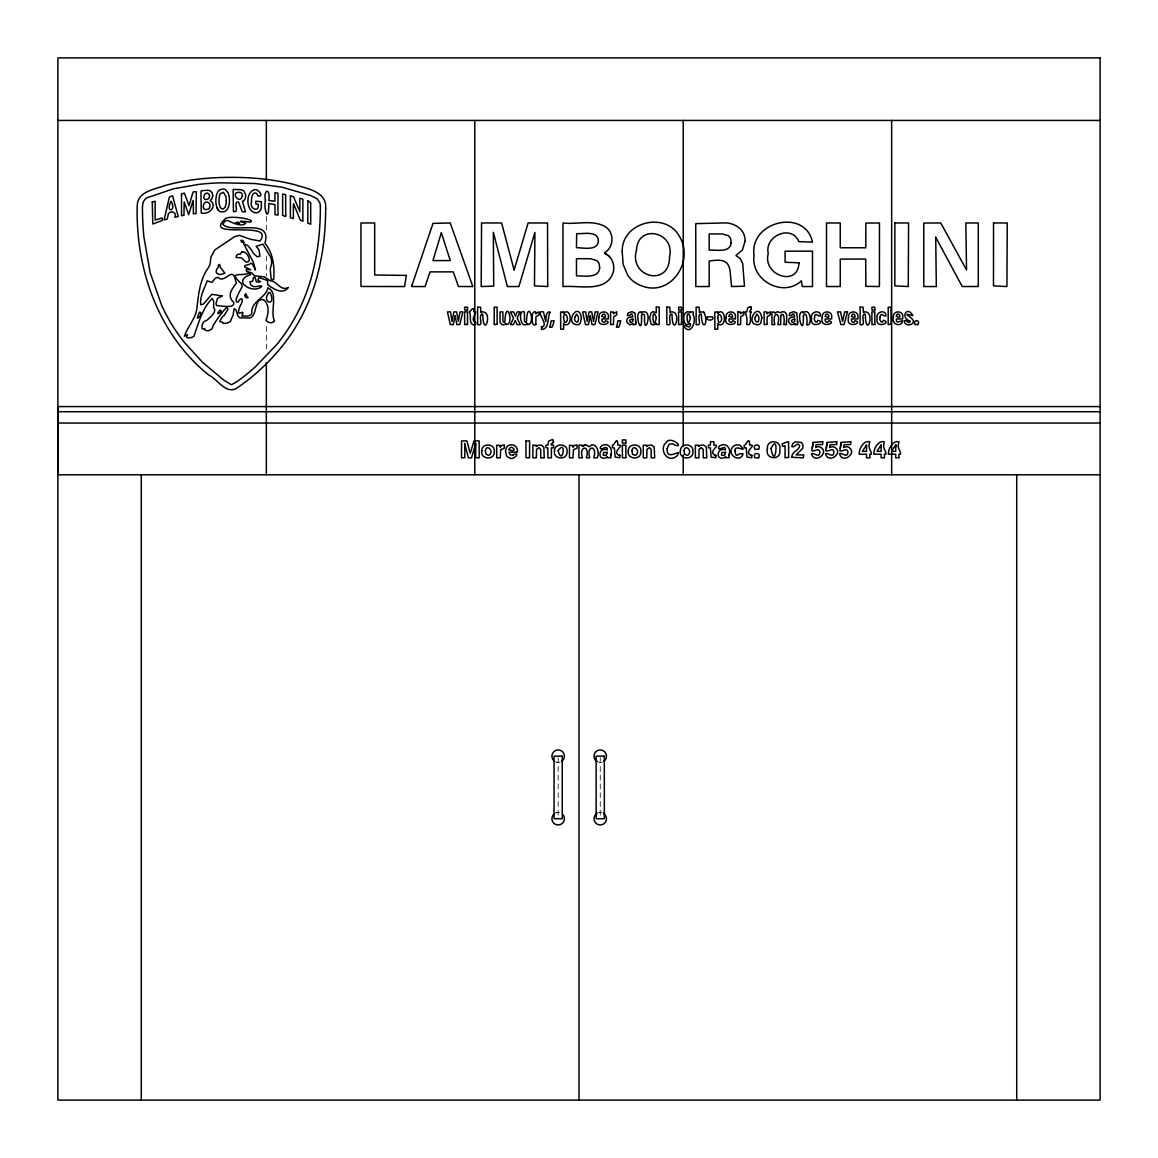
<?xml version="1.0" encoding="UTF-8"?>
<svg xmlns="http://www.w3.org/2000/svg" width="1158" height="1158" viewBox="0 0 1158 1158"><rect width="100%" height="100%" fill="white"/><g stroke="black" fill="none" stroke-linecap="round" stroke-linejoin="round"><path stroke-width="0.75" stroke-dasharray="5 3.75" d="M556.622 812.641L558.257 812.453M600.336 812.453L598.715 812.641A6.253 6.253 0 0 1 601.957 812.684M600.64 762.413L599.019 762.311A6.253 6.253 0 0 0 602.247 762.094M556.926 762.311L558.561 762.413M600.249 757.723L600.249 817.143M558.156 757.723L558.156 817.143M266.34 216.257L266.34 230.717M266.34 256.019L266.34 275.908M266.34 326.527L266.34 351.844M560.154 762.094A6.253 6.253 0 0 1 555.377 761.776M555.116 813.249A6.253 6.253 0 0 1 559.864 812.684"/><path stroke-width="1.5" d="M866.502 446.843L866.502 451.359L862.348 451.359L866.56 444.846A32.337 32.337 0 0 0 866.502 446.395L866.502 446.843A38.113 38.113 0 0 1 866.502 446.395M881.108 446.843L881.108 451.359L876.953 451.359L881.166 444.846A32.337 32.337 0 0 0 881.122 446.395L881.108 446.843A38.113 38.113 0 0 1 881.151 445.208M895.713 446.843L895.713 451.359L891.559 451.359L895.771 444.846A38.113 38.113 0 0 0 895.713 446.843L895.713 446.395A32.337 32.337 0 0 1 895.771 444.846M217.82 313.398L219.817 310.083L221.135 310.662A10.726 10.726 0 0 1 220.657 312.414L217.82 313.659M475.779 443.456L475.663 457.656L479.18 457.844L479.137 440.909L473.969 440.909L470.249 453.4L466.92 440.909L461.579 440.909L461.477 457.844L464.807 457.728L464.807 451.779A192.228 192.228 0 0 0 464.749 447.075L464.59 443.413L468.454 457.844L471.523 457.844L475.735 443.456M218.413 265.674L218.37 266.731A2.113 2.113 0 0 1 217.965 267.802L217.632 268.149A9.467 9.467 0 0 0 216.517 269.582L216.126 271.739A3.228 3.228 0 0 0 217.241 273.592L218.616 274.214A11.479 11.479 0 0 0 221.019 274.432L224.927 273.274A7.281 7.281 0 0 0 224.522 272.723L220.353 267.252A6.948 6.948 0 0 1 219.991 265.312L219.151 264.444A2.186 2.186 0 0 0 218.471 265.443M813.09 442.428L812.916 443.746A191.258 191.258 0 0 1 812.236 448.305L811.801 450.751C814.392 452.185 819.575 446.67 819.922 452.431C819.401 458.539 814.291 452.59 811.483 453.603C814.378 465.125 830.952 451.866 819.806 446.916A6.456 6.456 0 0 0 817.345 446.858L815.753 447.48L816.043 444.686L822.527 444.556L822.947 441.69L813.09 442.428A191.171 191.171 0 0 1 812.467 446.8L812.236 448.305M827.116 442.428L826.928 443.746A191.258 191.258 0 0 1 826.247 448.305L825.813 450.751C828.404 452.185 833.586 446.67 833.934 452.431C833.427 458.539 828.317 452.59 825.495 453.603C828.39 465.125 844.978 451.866 833.832 446.916A6.456 6.456 0 0 0 831.372 446.858L829.606 447.524L830.054 444.686L836.539 444.556L836.973 441.69L827.116 442.428A191.171 191.171 0 0 1 826.494 446.8L826.247 448.305M841.128 442.428L840.954 443.746A191.258 191.258 0 0 1 840.274 448.305L839.825 450.751C842.416 452.185 847.613 446.67 847.96 452.431C847.439 458.539 842.329 452.59 839.521 453.603C842.416 465.125 858.99 451.866 847.844 446.916A6.456 6.456 0 0 0 845.383 446.858L843.617 447.524L844.066 444.686L850.565 444.556L850.985 441.69L841.128 442.428A191.171 191.171 0 0 1 840.505 446.8L840.274 448.305M455.137 315.902L453.183 324.602L450.332 324.602L447.451 311.893L450.549 311.893L451.996 321.446L453.936 311.893L456.57 311.893L458.38 321.417L459.958 311.893L462.867 311.893L459.769 324.544L456.86 324.602L455.152 315.902M590.291 315.902L588.351 324.602L585.499 324.602L582.604 311.893L585.702 311.893L587.164 321.446L589.104 311.893L591.724 311.893L593.533 321.417L595.125 311.893L598.035 311.893L594.937 324.544L592.028 324.602L590.319 315.902M171.008 201.42C164.783 213.362 177.029 211.682 171.181 201.449M514.166 269.901L528.106 222.973L547.531 222.973L547.72 286.547L534.475 285.881L534.909 232.512L518.914 286.547L507.392 286.547L493.337 232.338L493.713 286.142L481.192 286.547L481.554 222.973L501.617 222.973L514.065 269.901M200.739 314.687L200.884 313.543A2.359 2.359 0 0 0 200.522 312.414L199.596 312.168A8.453 8.453 0 0 0 199.321 312.602L197.439 317.379A1.824 1.824 0 0 0 197.468 318.262L199.639 316.612A5.674 5.674 0 0 0 200.768 314.701M515.426 315.83L517.25 311.893L520.231 311.893L517.061 317.9L520.289 324.602L517.047 324.602L515.324 320.505L513.428 324.602L510.417 324.602L513.544 318.247L510.432 311.893L513.631 311.893L515.397 315.83M268.526 292.844L268.54 292.8A36.477 36.477 0 0 1 267.932 294.089C262.2 302.889 276.096 306.696 270.494 293.481A7.469 7.469 0 0 0 270.031 292.583L268.699 292.496M541.365 326.831L541.394 326.788A8.12 8.12 0 0 0 542.205 326.831C549.63 324.964 533.737 309.895 543.507 311.893C548.617 334.648 542.465 309.533 550.368 312.153C546.967 316.322 549.775 328.496 542.451 329.364A6.63 6.63 0 0 1 541.452 329.277L541.481 326.802A8.526 8.526 0 0 0 542.393 326.846M563.628 313.167C571.14 306.291 573.34 327.584 564.438 324.486A2.113 2.113 0 0 1 563.599 323.618L563.599 329.176L560.675 329.19L560.646 312.009L563.497 312.081A11.797 11.797 0 0 1 563.555 313.167L563.628 313.167A10.871 10.871 0 0 0 563.483 311.951M717.786 313.167C725.299 306.291 727.514 327.584 718.611 324.486A2.113 2.113 0 0 1 717.772 323.618L717.772 329.176L714.833 329.19L714.819 312.009L717.656 312.081A11.797 11.797 0 0 1 717.728 313.167L717.786 313.167A10.871 10.871 0 0 0 717.642 311.951M513.428 454.602C521.288 451.388 513.53 461.029 509.288 457.815A5.197 5.197 0 0 1 506.538 455.687L505.453 451.027L506.538 447.335A5.197 5.197 0 0 1 509.303 445.179C513.399 443.514 518.002 446.945 517.409 451.345A8.367 8.367 0 0 1 517.38 452.127L508.984 452.242L510.36 455.094L513.428 454.602A1.621 1.621 0 0 1 512.748 455.181M582.85 446.091L582.402 446.322A19.498 19.498 0 0 0 582.315 445.367L578.913 445.135L578.942 457.844L582.416 457.844C578.493 445.208 590.508 444.469 586.353 457.844L589.798 457.844C585.745 445.179 597.962 444.455 593.736 457.844L597.166 457.844C600.336 452.517 595.603 440.098 589.234 446.771L585.948 444.831L582.85 446.091A3.764 3.764 0 0 1 584.935 444.933M725.473 456.773L725.603 456.657A6.412 6.412 0 0 0 725.704 457.598L729.135 457.815L729.033 456.759A42.846 42.846 0 0 1 728.975 455.094C731.567 448.971 726.631 442.182 720.305 445.541A3.72 3.72 0 0 0 718.525 447.61C718.278 451.982 725.921 443.717 725.53 449.912C716.541 446.525 715.297 461.231 724.488 457.627A2.895 2.895 0 0 0 725.473 456.773A6.818 6.818 0 0 0 725.675 457.41L725.704 457.598M242.775 201.26L243.325 200.942A4.603 4.603 0 0 0 244.627 199.654L245.178 198.539A7.947 7.947 0 0 0 245.626 196.411A8.96 8.96 0 0 0 245.539 194.356L243.788 190.969L241.573 189.724L233.134 189.42L233.424 211.567C240.169 213.304 232.396 200.971 238.534 201.999L242.225 211.798L245.482 211.798L242.485 201.405M243.759 242.543L241.805 242.268A26.185 26.185 0 0 1 241.371 241.501C239.431 238.982 244.092 240.357 243.86 242.413M737.617 311.922L740.425 311.965A21.336 21.336 0 0 1 740.469 313.818L743.812 311.719L743.812 314.918L740.715 316.67L740.57 324.602L737.733 324.602L737.993 311.893M474.664 324.732L475.634 324.428L475.576 322.373A4.429 4.429 0 0 1 474.809 322.402C470.915 319.666 475.301 314.267 475.822 311.98L473.868 311.893C473.883 304.54 470.93 311.473 469.265 311.893C472.015 314.672 467.673 325.051 474.664 324.732A8.265 8.265 0 0 1 473.839 324.776M241.819 251.952L240.155 254.427A16.053 16.053 0 0 1 239.749 254.297L238.794 254.195A3.185 3.185 0 0 0 237.39 254.586L236.16 256.179A1.563 1.563 0 0 0 236.565 257.539L241.081 257.771A1.65 1.65 0 0 1 242.109 258.495L245.264 261.476A5.283 5.283 0 0 1 245.974 261.94C252.661 263.373 247.696 251.344 242.847 251.966A5.515 5.515 0 0 0 241.819 251.952M619.834 455.369L619.95 457.801L615.159 457.135L614.377 447.9L612.495 447.784L612.423 445.135C614.493 445.96 617.373 434.626 617.894 445.135C626.362 444.527 610.946 451.562 619.11 455.384A8.135 8.135 0 0 0 619.834 455.369A7.397 7.397 0 0 1 619.11 455.384M716.049 455.398L715.847 455.369A8.135 8.135 0 0 1 715.123 455.384C706.945 451.562 722.375 444.513 713.907 445.135L713.907 441.705L710.447 441.69L710.375 445.135L708.421 445.135L708.421 447.77L710.39 447.9L711.171 457.135L715.962 457.801L716.049 455.398A7.397 7.397 0 0 1 715.123 455.384M751.817 455.355L751.687 455.369A8.135 8.135 0 0 1 750.963 455.384C742.785 451.562 758.215 444.513 749.747 445.135C749.226 434.626 746.331 445.96 744.261 445.135L744.261 447.77L746.23 447.9L747.011 457.135L751.803 457.801L751.817 455.355A7.397 7.397 0 0 1 750.963 455.384M750.239 307L747.822 307.666L746.649 311.893L745.187 311.893C746.201 315.598 747.807 318.768 746.649 324.602C753.409 326.18 748.386 314.556 751.397 311.893L749.602 311.893L750.688 309.519A3.228 3.228 0 0 1 751.339 309.591L751.079 307.073A5.66 5.66 0 0 0 750.239 307A5.341 5.341 0 0 1 751.238 307.116M57.9 120.432L1100.1 120.432M935.736 237.216L962.211 286.547L978.293 286.475L978.293 222.973L965.844 222.973L966.525 269.93L940.745 222.973L923.78 223.06L923.78 286.547L936.315 286.547L935.722 237.216M633.151 324.602L635.8 324.558L635.713 322.532A33.35 33.35 0 0 1 635.713 321.49L635.033 312.993L631.892 311.676L628.07 312.993L627.289 315.541L629.966 315.541L630.473 314.209L632.036 313.977L632.818 316.901A8.714 8.714 0 0 0 632.138 316.872L628.62 317.596A3.561 3.561 0 0 0 626.941 319.753A5.023 5.023 0 0 0 626.941 322.358L629.735 324.805L633.021 323.661A7.903 7.903 0 0 0 633.122 324.515L633.151 324.602A7.455 7.455 0 0 1 633.021 323.661M794.981 324.602L797.63 324.558L797.544 322.532A33.35 33.35 0 0 1 797.529 321.49L796.863 312.993L793.708 311.676L789.886 312.993L789.119 315.541L791.797 315.541L792.304 314.209L793.852 313.977L794.649 316.901A8.714 8.714 0 0 0 793.968 316.872L790.451 317.596A3.561 3.561 0 0 0 788.757 319.753A5.023 5.023 0 0 0 788.757 322.358L791.551 324.805L794.851 323.661A7.903 7.903 0 0 0 794.953 324.515L794.981 324.602A7.455 7.455 0 0 1 794.851 323.661M1100.1 406.588L57.9 406.588L57.9 474.78L1100.1 474.78M57.9 411.727L1100.1 411.727M57.9 423.032L1100.1 423.032M703.746 312.153L700.387 311.922A2.591 2.591 0 0 0 699.461 312.573L699.07 307.159L696.132 307.159L696.132 324.573C702.906 326.469 696.551 316.93 700.083 314.252A2.07 2.07 0 0 1 701.299 314.252C702.009 333.62 709.333 322.532 703.746 312.153L704.571 313.094M604.765 253.414C612.162 256.54 615.434 265.529 612.987 272.97C605.981 292.829 579.058 285.288 563.859 286.547L562.976 286.489L562.976 222.973C577.133 224.797 593.837 218.92 606.56 227.547A14.345 14.345 0 0 1 611.482 235.378C613.031 241.819 610.628 249.506 604.519 252.69L604.765 253.414A15.951 15.951 0 0 1 609.673 256.902M218.312 210.119L218.934 210.742A5.225 5.225 0 0 0 221.25 211.871C229.226 212.884 230.138 202.274 229.154 196.628A15.358 15.358 0 0 0 227.909 192.503L225.694 189.825A5.283 5.283 0 0 0 223.161 189L220.063 189.695A5.472 5.472 0 0 0 218.515 190.911L217.414 192.706A18.571 18.571 0 0 0 215.909 199.639L215.895 202.042A16.965 16.965 0 0 0 216.966 207.644L218.312 210.119L216.98 207.644M527.585 324.501C536.661 324.978 527.339 296.187 526.427 322.199A2.099 2.099 0 0 1 525.283 322.257L524.444 320.998L524.415 311.907C518.726 309.2 519.87 323.386 523.821 324.747A4.878 4.878 0 0 0 525.515 324.747L527.498 323.589A15.604 15.604 0 0 0 527.541 324.153L527.585 324.501A11.522 11.522 0 0 1 527.498 323.589M506.032 324.501C515.107 324.978 505.785 296.187 504.874 322.199A2.099 2.099 0 0 1 503.73 322.257L502.89 320.998L502.861 311.907L500.024 311.893L500.068 322.46L502.268 324.747A4.878 4.878 0 0 0 503.962 324.747L505.945 323.589A15.604 15.604 0 0 0 505.988 324.153L506.032 324.501A11.522 11.522 0 0 1 505.945 323.589M607.458 457.598L610.888 457.815L610.787 456.759A42.846 42.846 0 0 1 610.715 455.094C613.32 448.971 608.37 442.182 602.059 445.541A3.72 3.72 0 0 0 600.278 447.61C600.018 451.982 607.675 443.717 607.284 449.912C598.295 446.525 597.05 461.231 606.227 457.627A2.895 2.895 0 0 0 607.226 456.773L607.357 456.657A6.412 6.412 0 0 0 607.458 457.598L607.429 457.41A6.818 6.818 0 0 1 607.357 456.831M698.795 445.396L695.365 445.135L695.393 457.844L698.867 457.844L699.041 449.333L701.372 447.683L703.21 449.376L703.268 457.83L706.785 457.83L706.308 447.147L703.731 444.976L700.098 445.468A3.46 3.46 0 0 0 699.07 446.452L698.867 446.337A22.089 22.089 0 0 0 698.824 445.613L698.795 445.396A18.542 18.542 0 0 1 698.867 446.337M646.7 445.396L643.269 445.135L643.298 457.844L646.772 457.844L646.96 449.333L649.291 447.683L651.129 449.376L651.172 457.83L654.69 457.83L654.212 447.147L651.636 444.976L648.002 445.468A3.46 3.46 0 0 0 646.975 446.452L646.772 446.337A22.089 22.089 0 0 0 646.729 445.613L646.7 445.396A18.542 18.542 0 0 1 646.772 446.337M536.284 445.396L532.854 445.135L532.883 457.844L536.357 457.844L536.545 449.333L538.861 447.683L540.699 449.376L540.757 457.83L544.274 457.83L543.797 447.147L541.22 444.976L537.587 445.468A3.46 3.46 0 0 0 536.559 446.452L536.357 446.337A22.103 22.103 0 0 0 536.313 445.613L536.284 445.396A18.557 18.557 0 0 1 536.357 446.337M572.964 446.337A36.028 36.028 0 0 0 572.935 445.7L569.447 445.179L569.461 447.668M500.184 445.439L496.71 445.179L496.724 457.83L500.242 457.844L500.719 449.695L504.323 448.146L504.323 444.889L502.007 445.367A3.735 3.735 0 0 0 500.401 447.017L500.242 447.277A33.264 33.264 0 0 0 500.184 445.439L500.198 445.7M1016.724 474.78L1016.724 1100.1M891.66 120.432L891.66 474.78M683.22 120.432L683.22 445.859M683.22 454.891L683.22 474.78M579 474.78L579 1100.1M569.461 448.58L569.461 457.83L572.978 457.844L573.456 449.695L577.06 448.146L577.06 444.889L574.744 445.367A3.735 3.735 0 0 0 573.138 447.017L572.978 447.277A33.264 33.264 0 0 0 572.921 445.439M474.78 120.432L474.78 474.78M266.34 120.432L266.34 180.098M266.34 362.686L266.34 474.78M141.276 474.78L141.276 1100.1M597.47 761.776A6.253 6.253 0 0 1 595.212 752.468A6.253 6.253 0 0 1 604.765 751.86A6.253 6.253 0 0 1 603.709 761.385M603.448 813.336A6.253 6.253 0 0 1 604.968 822.802A6.253 6.253 0 0 1 595.4 822.658A6.253 6.253 0 0 1 597.195 813.249M554.031 760.864A6.253 6.253 0 0 1 553.842 751.658A6.253 6.253 0 0 1 563.034 752.266A6.253 6.253 0 0 1 561.63 761.385M562.643 814.349A6.253 6.253 0 0 1 562.513 823.193A6.253 6.253 0 0 1 553.669 823.063A6.253 6.253 0 0 1 553.799 814.219M475.576 322.373A2.779 2.779 0 0 1 475.142 322.402M635.728 322.966A41.022 41.022 0 0 1 635.713 321.49M797.558 322.966A41.022 41.022 0 0 1 797.529 321.49M500.198 445.7A36.028 36.028 0 0 1 500.227 446.337M582.315 445.367A17.906 17.906 0 0 1 582.402 446.322M610.729 455.659A37.201 37.201 0 0 1 610.715 454.269M728.99 455.659A37.201 37.201 0 0 1 728.961 454.269M193.357 205.009L193.372 213.868L196.064 213.506L196.339 191.808L193.487 191.765L192.85 192.677L189.029 205.603L184.412 193.169L181.502 193.777L181.502 215.735L183.963 215.272L184.194 201.912L188.653 214.722L193.125 200.406L193.357 205.009M261.404 205.067L261.346 207.629A7.237 7.237 0 0 1 260.709 209.815L259.088 211.784A5.37 5.37 0 0 1 255.107 212.768C245.974 210.742 245.438 192.981 253.848 189.883C257.945 187.813 264.748 197.425 257.945 195.977A23.001 23.001 0 0 0 257.742 195.441L256.627 193.56A2.461 2.461 0 0 0 253.544 193.502L252.705 194.515A5.168 5.168 0 0 0 252.299 195.441A18.571 18.571 0 0 0 251.489 202.172C249.231 209.12 259.624 212.782 258.234 204.373L255.773 203.822L255.773 201.217L261.346 201.68L261.404 205.067M265.471 200.16C263.199 208.628 268.859 224.869 268.801 203.518L274.967 204.633L274.996 214.621L277.963 215.142L277.963 193.299L274.982 192.561L274.909 201.13L268.815 200.493C270.625 186.988 263.054 189.695 265.471 200.16M266.239 319.955L266.239 320.592C268.67 323.415 272.376 323.328 274.504 321.055C269.713 310.981 278.89 293.061 267.932 287.749C265.819 298.489 250.475 301.008 251.836 313.514C249.867 317.278 245.134 315.714 241.79 316.047C246.451 305.886 233.93 321.519 240.299 305.625C244.077 300.023 241.921 295.261 237.969 302.238C232.497 302.093 240.56 290.441 242.123 286.619A4.719 4.719 0 0 0 241.153 283.551C227.504 270.625 240.676 276.704 248.536 273.245A2.837 2.837 0 0 1 250.707 274.692C245.959 275.445 237.752 281.336 246.321 286.547C250.794 289.5 257.438 290.209 261.737 286.591C262.49 284.318 253.761 288.603 251.735 285.476A3.315 3.315 0 0 1 250.562 284.636L249.954 281.539C255.194 282.827 251.373 275.691 255.122 277.515L256.28 281.683L257.713 282.147L260.449 281.814L257.771 279.99L259.175 277.616L267.512 280.453L267.701 284.651C273.433 288.907 282.827 295.131 288.342 287.445C280.395 291.657 277.153 280.801 270.248 280.815L264.241 276.82L254.543 275.792L251.576 272.767L246.524 271.479L246.22 269.496L250.678 269.713L244.584 266.933C244.613 263.821 249.231 265.993 250.736 263.112L252.444 264.198L255.484 269.988L253.182 261.925L243.802 243.875L247.667 245.482A32.192 32.192 0 0 1 253.385 253.37L257.177 256.786L259.928 256.222L258.943 249.694L256.135 246.336L263.025 244.164L269.192 254.803A11.464 11.464 0 0 1 271.594 263.315L270.263 269.467L271.16 279.295L273.679 279.671C274.533 266.514 273.563 254.109 264.936 243.021C272.608 217.096 232.483 234.437 222.712 224.276L225.057 221.178L226.997 220.44A2.953 2.953 0 0 1 228.083 220.613C232.845 223.103 243.035 227.533 245.728 223.031C233.54 220.223 246.118 221.323 250.142 222.191C257.843 219.427 226.925 214.563 224.869 219.238C202.346 240.314 275.908 219.296 259.942 241.038L254.528 239.967A25.925 25.925 0 0 1 248.84 238.693L239.228 235.363L234.654 236.623L214.78 249.969L210.93 257.076L210.177 262.88A10.422 10.422 0 0 1 208.426 267.614C199.741 279.614 198.351 295.058 196.788 309.418C194.891 319.55 187.466 327.092 184.412 336.182C191.881 332.129 183.036 337.543 188.436 337.861A8.786 8.786 0 0 0 193.849 336.37C198.539 323.386 202.274 308.303 212.232 298.431L213.68 301.109L213.665 307.71C217.661 311.545 209.308 318.334 206.138 320.809C201.709 320.636 200.088 331.926 204.619 328.496C204.228 332.259 213.101 331.202 212.942 325.861C216.908 319.478 221.395 312.79 226.461 307.652L227.88 308.65L227.692 309.837L224.131 315.454A5.718 5.718 0 0 0 222.075 317.48C216.749 324.92 222.785 319.724 223.103 323.372L227.069 323.169L230.37 321.403L233.019 315.28L234.177 308.665L236.116 310.054L237.723 315.526L239.648 317.857L246.625 317.914A50.851 50.851 0 0 0 249.231 318.03C258.104 316.843 253.284 296.448 264.096 300.023C269.785 305.625 268.323 313.427 266.239 319.955M481.771 450.824C480.034 459.798 495.204 460.522 494.321 451.461C495.277 443.253 481.656 442.66 481.771 450.824M554.508 450.824C552.771 459.798 567.941 460.522 567.058 451.461C568.013 443.253 554.393 442.66 554.508 450.824M628.302 450.824C626.565 459.798 641.735 460.522 640.837 451.461C641.807 443.253 628.186 442.66 628.302 450.824M656.354 317.582C652.794 334.98 651.042 303.309 656.354 317.582M680.397 450.824C678.66 459.798 693.816 460.522 692.933 451.461C693.903 443.253 680.282 442.66 680.397 450.824M767.421 448.957C764.512 459.914 781.911 460.942 779.812 449.666C781.94 439.707 766.191 438.824 767.421 448.957M293.394 207.152L293.394 218.529L290.397 217.776L290.397 195.702L293.596 196.817L299.864 211.769L299.864 198.264L302.875 199.176L302.875 221.308L300.313 220.107L293.553 203.707L293.394 205.415A51.401 51.401 0 0 1 293.394 207.152M477.632 307.159L477.632 324.573C484.406 326.469 478.037 316.93 481.583 314.252A2.07 2.07 0 0 1 482.799 314.252C483.451 340.409 493.757 310.72 481.887 311.922A2.591 2.591 0 0 0 480.961 312.573L480.57 307.159L477.632 307.159M563.512 317.61L564.424 322.156A1.751 1.751 0 0 0 565.799 322.257C570.358 319.362 564.163 309.36 563.512 317.61M622.208 251.445L623.105 264.27L627.636 275.112A26.605 26.605 0 0 0 641.069 285.621C670.468 297.809 695.003 261.115 679.297 236.189C665.401 210.959 621.513 222.075 622.208 251.445M666.82 307.159L666.82 324.573C673.594 326.469 667.24 316.93 670.771 314.252A2.07 2.07 0 0 1 671.987 314.252C672.653 340.409 682.959 310.72 671.075 311.922A2.591 2.591 0 0 0 670.149 312.573L669.758 307.159L666.82 307.159M690.429 317.509C686.795 334.083 685.232 303.758 690.429 317.509M693.28 315.106C696.812 321.128 690.704 336.066 684.06 326.585C684.783 322.836 688.967 329.668 690.211 325.659C692.006 320.303 687.157 327.294 685.058 323.328C682.351 319.68 683.669 309.707 689.763 312.168A1.824 1.824 0 0 1 690.356 312.906L690.4 312.921A12.347 12.347 0 0 1 690.501 311.965L693.251 311.893L693.28 315.106M717.685 317.61L718.597 322.156A1.751 1.751 0 0 0 719.972 322.257C724.517 319.362 718.322 309.36 717.685 317.61M860.119 307.159L860.119 324.573C866.879 326.469 860.524 316.93 864.071 314.252A2.07 2.07 0 0 1 865.287 314.252C865.938 340.409 876.244 310.72 864.36 311.922A2.591 2.591 0 0 0 863.434 312.573L863.043 307.159L860.119 307.159M325.673 208.281C325.543 243.397 319.782 278.977 304.453 310.822A185.266 185.266 0 0 1 287.589 339.178C273.274 358.43 255.802 375.554 235.754 388.77C225.101 393.662 217.168 378.854 209.005 375.221C158.197 334.662 135.283 268.41 137.252 204.85C138.294 191.446 154.275 189.42 164.335 185.743C182.718 180.489 201.825 178.144 220.903 177.521C245.684 176.754 270.697 178.477 294.754 184.715C306.856 188.624 327.005 191.432 325.673 208.281M599.019 317.509C595.574 329.379 614.912 322.865 605.518 320.737C604.939 323.907 600.872 321.736 601.928 319L608.312 318.928A17.254 17.254 0 0 0 608.341 317.784C610.049 310.185 597.89 309.866 599.019 317.509M726.08 317.509C722.635 329.379 741.974 322.865 732.58 320.737C732.001 323.907 727.933 321.736 728.975 319L735.373 318.928A17.254 17.254 0 0 0 735.402 317.784C737.11 310.185 724.951 309.866 726.08 317.509M822.31 317.509C818.865 329.379 838.204 322.865 828.81 320.737C828.216 323.907 824.163 321.736 825.205 319L831.603 318.928A17.254 17.254 0 0 0 831.632 317.784C833.34 310.185 821.181 309.866 822.31 317.509M848.553 317.509C845.108 329.379 864.447 322.865 855.053 320.737C854.459 323.907 850.406 321.736 851.448 319L857.846 318.928A17.254 17.254 0 0 0 857.875 317.784C859.569 310.185 847.424 309.866 848.553 317.509M893.383 317.509C890.878 324.168 901.706 328.061 902.589 320.737C900.171 320.665 895.93 324.616 896.278 319L902.661 318.928A17.254 17.254 0 0 0 902.704 317.784C904.398 310.185 892.239 309.866 893.383 317.509M656.282 307.159L656.268 312.66L653.257 311.734A3.445 3.445 0 0 0 650.941 313.167L649.754 317.567L650.883 323.516A2.924 2.924 0 0 0 653.011 324.79L655.211 324.472A2.215 2.215 0 0 0 656.05 323.748L656.311 323.299A12.13 12.13 0 0 0 656.398 324.501L659.235 324.544L659.206 307.159L656.282 307.159M788.612 457.338L785.052 457.844L785.052 445.772L784.082 446.091A12.637 12.637 0 0 1 782.547 446.409L782.128 443.861L783.011 443.615A7.947 7.947 0 0 0 785.095 442.573L788.612 441.734L788.612 457.338M814.566 317.495C813.046 320.332 817.201 324.833 817.78 320.288C827.275 322.315 809.312 329.712 811.599 318.407C809.471 311.82 820.617 308.766 820.573 316.018C817.837 316.655 814.653 311.314 814.566 317.495M869.759 457.714L866.502 457.844L866.502 454.211L859.207 454.211C858.889 448.899 863.709 439.924 869.759 441.806C867.342 448.725 871.467 450.042 871.395 454.139L869.803 454.211L869.759 457.714M880.08 317.495C878.56 320.332 882.714 324.833 883.308 320.288C892.789 322.315 874.826 329.712 877.113 318.407C874.999 311.82 886.131 308.766 886.087 316.018C883.351 316.655 880.181 311.314 880.08 317.495M884.365 457.714L881.108 457.844L881.108 454.211L873.812 454.211C873.494 448.899 878.314 439.924 884.365 441.806C881.947 448.725 886.073 450.042 886 454.139L884.408 454.211L884.365 457.714M898.97 457.714L895.713 457.844L895.713 454.211L888.418 454.211C888.099 448.899 892.919 439.924 898.97 441.806C896.553 448.725 900.678 450.042 900.606 454.139L898.97 454.211L898.97 457.714M245.105 295.029C244.048 298.721 250.664 298.735 246.886 295.999A4.169 4.169 0 0 1 246.408 295.304L245.655 293.698L245.105 295.029M222.119 295.883L217.414 298.431L216.054 303.541L216.56 305.524C221.221 305.726 234.857 308.882 233.815 302.556C226.346 295.507 232.092 288.834 236.464 283.102A14.272 14.272 0 0 0 235.581 280.714C232.541 264.835 224.942 284.796 217.892 277.196L215.055 278.499L211.928 282.451L207.224 280.844C204.59 288.414 199.393 296.636 200.812 304.844L203.33 304.076A31.584 31.584 0 0 0 206.138 300.921L211.813 294.349L222.119 295.883M632.89 319.434C633.817 321.606 630.488 323.835 629.706 321.244A2.33 2.33 0 0 1 629.72 320.274L632.109 318.971A5.602 5.602 0 0 1 632.89 319.015L632.89 319.405M794.706 319.434C795.633 321.606 792.318 323.835 791.536 321.244A2.33 2.33 0 0 1 791.536 320.274L793.925 318.971A5.602 5.602 0 0 1 794.706 319.015L794.706 319.405M734.968 450.853L735.706 454.558A2.026 2.026 0 0 0 737.009 455.369L739.615 453.733L743.074 453.733C740.367 463.605 725.994 454.587 732.811 447.031A5.587 5.587 0 0 1 735.793 445.063A7.165 7.165 0 0 1 739.832 445.193C749.602 455.036 734.331 442.921 734.968 450.853M791.913 457.28L803.334 457.83L803.768 454.935L796.125 454.906L802.827 448.233L802.986 444.846L801.423 442.457L795.242 441.763L792.752 443.688L791.84 446.496C794.75 448.566 797.587 440.88 799.613 445.83C799.179 450.679 791.334 451.606 791.913 457.28M497.129 324.197L494.191 324.602L494.263 307.159L497.1 307.159L497.129 324.197M607.284 452.387L606.271 455.253L603.781 455.412A1.462 1.462 0 0 1 603.115 454.732L603.709 452.46L607.284 452.373M725.53 452.387L724.532 455.253L722.027 455.412A1.462 1.462 0 0 1 721.376 454.732L721.955 452.46L725.53 452.373M891.095 324.197L888.172 324.602L888.229 307.159L891.095 307.348L891.095 324.197M320.375 206.732C320.375 240.343 315.309 274.359 301.254 305.147A180.33 180.33 0 0 1 276.516 344.852L255.078 367.129A222.524 222.524 0 0 1 236.55 381.937L231.368 384.745L223.957 380.244L202.491 362.28L183.572 341.451A180.185 180.185 0 0 1 161.628 305.307L150.164 272.709L143.91 237.028A286.923 286.923 0 0 1 142.463 206.978L142.897 203.33A8.728 8.728 0 0 1 146.936 197.83L173.251 188.855L198.264 184.469A267.802 267.802 0 0 1 220.585 182.819L255.035 183.529L281.901 187.162L310.662 195.514L317.176 198.814L319.695 202.578A14.88 14.88 0 0 1 320.332 205.82L320.375 206.732M667.167 448.551C666.415 458.698 674.13 453.487 678.559 452.619L677.748 454.776A6.195 6.195 0 0 1 675.317 457.149C666.197 462.303 659.003 448.624 666.168 442.486C670.468 435.176 685.681 448.682 674.376 444.976A2.982 2.982 0 0 0 673.131 443.89L669.107 444.194L667.167 448.551M840.259 285.737L840.245 286.547L826.508 286.533L826.508 222.973L840.245 222.973L840.259 247.74L841.012 247.769L865.764 247.769L865.837 223.103L879.472 222.973L879.429 286.547L865.837 286.344L865.706 259.045L840.259 259.117L840.259 285.737M771.054 448.522C775.281 472.478 779.652 430.53 771.054 448.522M551.396 443.977L551.396 445.135L553.611 445.135L553.611 447.77L551.425 447.784L551.367 457.844L547.864 457.844L547.864 447.828C545.027 449.391 545.071 443.485 547.864 445.135L548.631 441.155L552.062 439.678A10.856 10.856 0 0 1 552.945 439.722L553.553 442.602A4.487 4.487 0 0 0 552.844 442.544L551.396 443.977M226.302 200.58L226.244 201.868A18.716 18.716 0 0 1 225.636 205.675A7.802 7.802 0 0 1 224.855 207.586L223.407 208.86A2.157 2.157 0 0 1 221.844 208.831L220.642 207.832A5.776 5.776 0 0 1 219.745 206.037A21.162 21.162 0 0 1 219.108 198.64A22.132 22.132 0 0 1 219.716 195.181A5.92 5.92 0 0 1 220.44 193.589L223.451 192.3L225.882 196.484A25.172 25.172 0 0 1 226.186 199.017L226.302 200.58M525.978 440.909L525.964 457.656L529.539 457.844L529.626 440.909L525.978 440.909M574.889 317.263C573.138 320.795 578.276 324.978 578.45 319.579A19.107 19.107 0 0 0 578.45 316.843L576.583 314.151L574.889 317.263M755.262 317.263C753.525 320.795 758.649 324.978 758.823 319.579A19.107 19.107 0 0 0 758.823 316.843L756.97 314.151L755.262 317.263M894.873 222.973L894.83 285.881L908.263 286.547L908.581 222.973L894.873 222.973M993.535 222.973L993.492 285.881L1006.924 286.547L1007.243 222.973L993.535 222.973M581.446 317.828L580.39 322.966A3.85 3.85 0 0 1 578.117 324.66C563.121 325.572 578.247 299.676 581.446 317.828M761.834 317.828L760.763 322.966A3.85 3.85 0 0 1 758.49 324.66C743.494 325.572 758.635 299.676 761.834 317.828M641.518 316.091C642.458 340.539 632.789 310.069 641.373 311.965A10.017 10.017 0 0 1 641.445 313.196L641.822 312.674A2.75 2.75 0 0 1 642.791 311.936C654.299 309.49 643.385 339.757 644.572 316.322C645.339 313.746 641.17 313.442 641.518 316.091M803.348 316.091C804.274 340.539 794.605 310.069 803.189 311.965A10.017 10.017 0 0 1 803.276 313.196L803.638 312.674A2.75 2.75 0 0 1 804.622 311.936C811.295 308.853 812.236 327.627 806.504 324.602C807.806 324.226 806.851 308.665 803.348 316.091M535.821 324.428C530.972 328.742 530.407 309.36 535.662 311.965A21.351 21.351 0 0 1 535.72 313.818L539.063 311.719L539.063 314.918L535.966 316.67L535.821 324.428M613.508 324.428L610.671 324.602L610.556 311.922L613.364 311.965A21.336 21.336 0 0 1 613.407 313.818L616.751 311.719L616.751 314.918L613.653 316.67L613.508 324.428M767.016 324.428L764.179 324.602L764.048 311.922L766.857 311.965A21.336 21.336 0 0 1 766.914 313.818L770.258 311.719L770.258 314.918L767.161 316.67L767.016 324.428M212.739 195.528L212.146 198.308L210.22 200.537C218.022 206.066 208.686 215.171 201.275 212.985L200.942 192.199L201.26 190.795L204.344 190.491A67.092 67.092 0 0 1 206.37 190.317A16.473 16.473 0 0 1 207.629 190.274L207.948 190.303A6.065 6.065 0 0 1 209.627 190.665L210.423 191.056A4.574 4.574 0 0 1 212.131 192.894L212.739 195.528M553.871 320.838L553.727 322.127A18.861 18.861 0 0 1 553.104 324.631L551.975 327.193L549.674 327.193L549.978 326.31A30.441 30.441 0 0 0 550.672 323.719L551.194 320.838L553.871 320.838M620.572 320.838L620.427 322.127A18.861 18.861 0 0 1 619.805 324.631L618.676 327.193L616.374 327.193L616.664 326.31A30.441 30.441 0 0 0 617.373 323.719L617.88 320.838L620.572 320.838M799.006 262.823C797.891 287.821 762.21 275.011 768.246 253.616C764.164 235.754 791.725 224.044 798.803 241.617L812.467 242.123C805.23 207.774 748.98 221.308 754.032 255.556C750.558 280.598 783.416 297.982 801.394 280.801A38.46 38.46 0 0 0 801.814 283.855L802.451 286.547L812.482 286.547L812.482 251.156L785.066 251.185L785.124 262.244L799.006 262.823M847.54 311.893L843.994 324.602L840.838 324.558L837.495 311.893L840.621 311.893L842.546 321.548L844.689 311.893L847.54 311.893M485.361 450.578L486.013 454.283L488.517 455.34A2.229 2.229 0 0 0 489.921 454.529C493.829 450.52 486.49 443.861 485.361 450.578M558.098 450.578C562.296 467.34 567.188 438.115 558.098 450.578M631.892 450.578L632.543 454.283L635.047 455.34A2.229 2.229 0 0 0 636.451 454.529C640.36 450.52 633.021 443.861 631.892 450.578M683.987 450.578L684.639 454.283L687.143 455.34A2.229 2.229 0 0 0 688.547 454.529C692.455 450.52 685.116 443.861 683.987 450.578M636.495 250.157C628.505 277.688 670.077 287.502 669.498 256.772C675.505 231.976 637.725 223.118 636.495 250.157M602.001 316.235C609.224 320.809 603.55 309.403 602.001 316.235M729.062 316.235C736.285 320.809 730.611 309.403 729.062 316.235M825.278 316.235C832.515 320.809 826.841 309.403 825.278 316.235M851.521 316.235C858.758 320.809 853.084 309.403 851.521 316.235M896.35 316.235C903.573 320.809 897.899 309.403 896.35 316.235M780.767 315.772L780.724 324.602L777.814 324.602C781.534 310.387 771.3 311.951 774.861 324.602L771.952 324.602L771.923 311.893L774.789 312.342A11.146 11.146 0 0 1 774.818 313.181L777.611 311.676L780.55 312.877A3.185 3.185 0 0 1 782.388 311.763C789.119 310.966 785.848 321.099 786.528 324.602L783.648 324.602C784.661 322.966 784.502 310.17 780.767 315.772M509.1 449.709C519.421 453.806 510.692 442.646 509.1 449.709M152.263 201.941L152.784 224.001L162.308 220.454L162.308 217.95L155.143 220.063L155.143 201.304L152.263 201.941M242.398 195.934C239.648 205.762 229.66 191.273 239.619 192.373A2.678 2.678 0 0 1 241.009 192.793L241.4 193.097A3.069 3.069 0 0 1 242.398 195.137A6.63 6.63 0 0 1 242.398 195.934M918.062 324.515L915.066 324.602C912.084 319.42 920.943 319.29 918.062 324.515M758.62 449.246L754.958 449.333C751.585 443.615 761.892 443.471 758.62 449.246M758.62 457.743L754.958 457.844C751.585 452.127 761.892 451.982 758.62 457.743M598.396 240.98C597.702 251.46 582.127 247.58 576.467 247.667L576.67 233.598C582.807 234.191 598.194 230.268 598.396 240.98M744.999 241.443L742.524 249.838L735.967 255.542L740.324 258.741L742.698 263.503L744.493 286.185L731.697 286.547C728.802 270.407 734.273 256.569 709.188 261.1L709.188 286.518L695.828 286.547L695.755 223.639L723.185 222.973C733.883 222.032 746.07 229.631 744.999 241.443M236.145 222.553L237.129 223.48A4.169 4.169 0 0 0 238.519 223.61L239.706 223.016A6.63 6.63 0 0 0 237.665 222.104L236.145 222.553M910.202 321.345C908.712 325.08 906.482 318.797 904.253 320.752L904.934 323.154L907.177 324.645A6.789 6.789 0 0 0 910.492 324.573C921.84 320.173 895.988 311.14 912.822 315.613C907.597 305.263 899.361 317.046 910.202 321.345M731.118 242.746C730.336 253.269 715.673 249.549 709.188 250.157L709.188 233.945L722.462 233.959L727.962 235.537A6.572 6.572 0 0 1 730.756 239.228L731.118 242.746M406.342 275.401L404.576 286.547L360.949 286.475L360.949 222.973L374.671 222.973L374.7 275.025L406.342 275.401M599.641 267.889C598.831 279.064 583.429 275.488 576.467 275.937L576.467 258.697L590.392 258.726L596.37 260.449A6.861 6.861 0 0 1 599.279 264.285L599.641 267.889M307.898 200.927L307.796 223.132L310.706 224.247L310.706 202.592L307.898 200.927M285.722 215.258L285.534 216.56L282.639 215.316L282.639 194.008L285.635 194.645L285.722 215.258M168.417 213.998L167.157 219.166L164.103 219.904L169.386 197.092L172.513 195.688L178.26 216.503L174.901 217.241C177.406 211.74 169.763 210.191 168.417 213.998M467.528 324.457L464.662 324.602L464.59 311.893L467.514 311.893L467.528 324.457M681.526 324.457L678.602 324.558L678.602 311.893L681.526 311.893L681.526 324.457M874.826 324.457L871.96 324.602L871.887 311.893L874.811 311.893L874.826 324.457M209.453 196.903L209.005 198.061A2.49 2.49 0 0 1 208.136 198.872C200.435 202.882 204.749 187.929 209.41 195.036A5.674 5.674 0 0 1 209.468 196.903M707.263 316.916C704.86 321.186 715.022 321.142 712.648 316.916L707.263 316.916M441.285 232.903L432.962 260.593L450.303 260.593L441.372 232.903M625.87 457.7L622.425 457.844L622.338 445.135L625.856 445.135L625.87 457.7M412.074 285.027L411.597 286.547L425.073 286.547L430.038 271.869L453.241 271.869L458.467 286.504L472.84 286.547L450.23 222.973L433.02 223.378L412.074 285.027M209.555 207.687L209.033 208.556A2.359 2.359 0 0 1 207.919 209.251L206.732 209.453A41.254 41.254 0 0 1 205.444 209.569C200.942 209.048 204.025 199.06 208.831 202.911A2.417 2.417 0 0 1 209.468 203.649L209.714 204.271A5.645 5.645 0 0 1 209.569 207.687M467.543 310.026L464.676 310.054L464.619 307.159L467.543 307.159L467.543 310.026M681.555 310.026L678.689 310.054L678.617 307.159L681.541 307.159L681.555 310.026M874.84 310.026L871.988 310.054L871.916 307.159L874.84 307.159L874.84 310.026M625.87 443.022L622.425 443.051L622.338 439.924L625.856 439.924L625.87 443.022M1100.1 57.9L57.9 57.9L57.9 1100.1L1100.1 1100.1L1100.1 57.9M562.252 756.174L554.06 756.174L554.06 818.706L562.252 818.706L562.252 756.174M604.331 756.174L596.153 756.174L596.153 818.706L604.331 818.706L604.331 756.174"/></g></svg>
